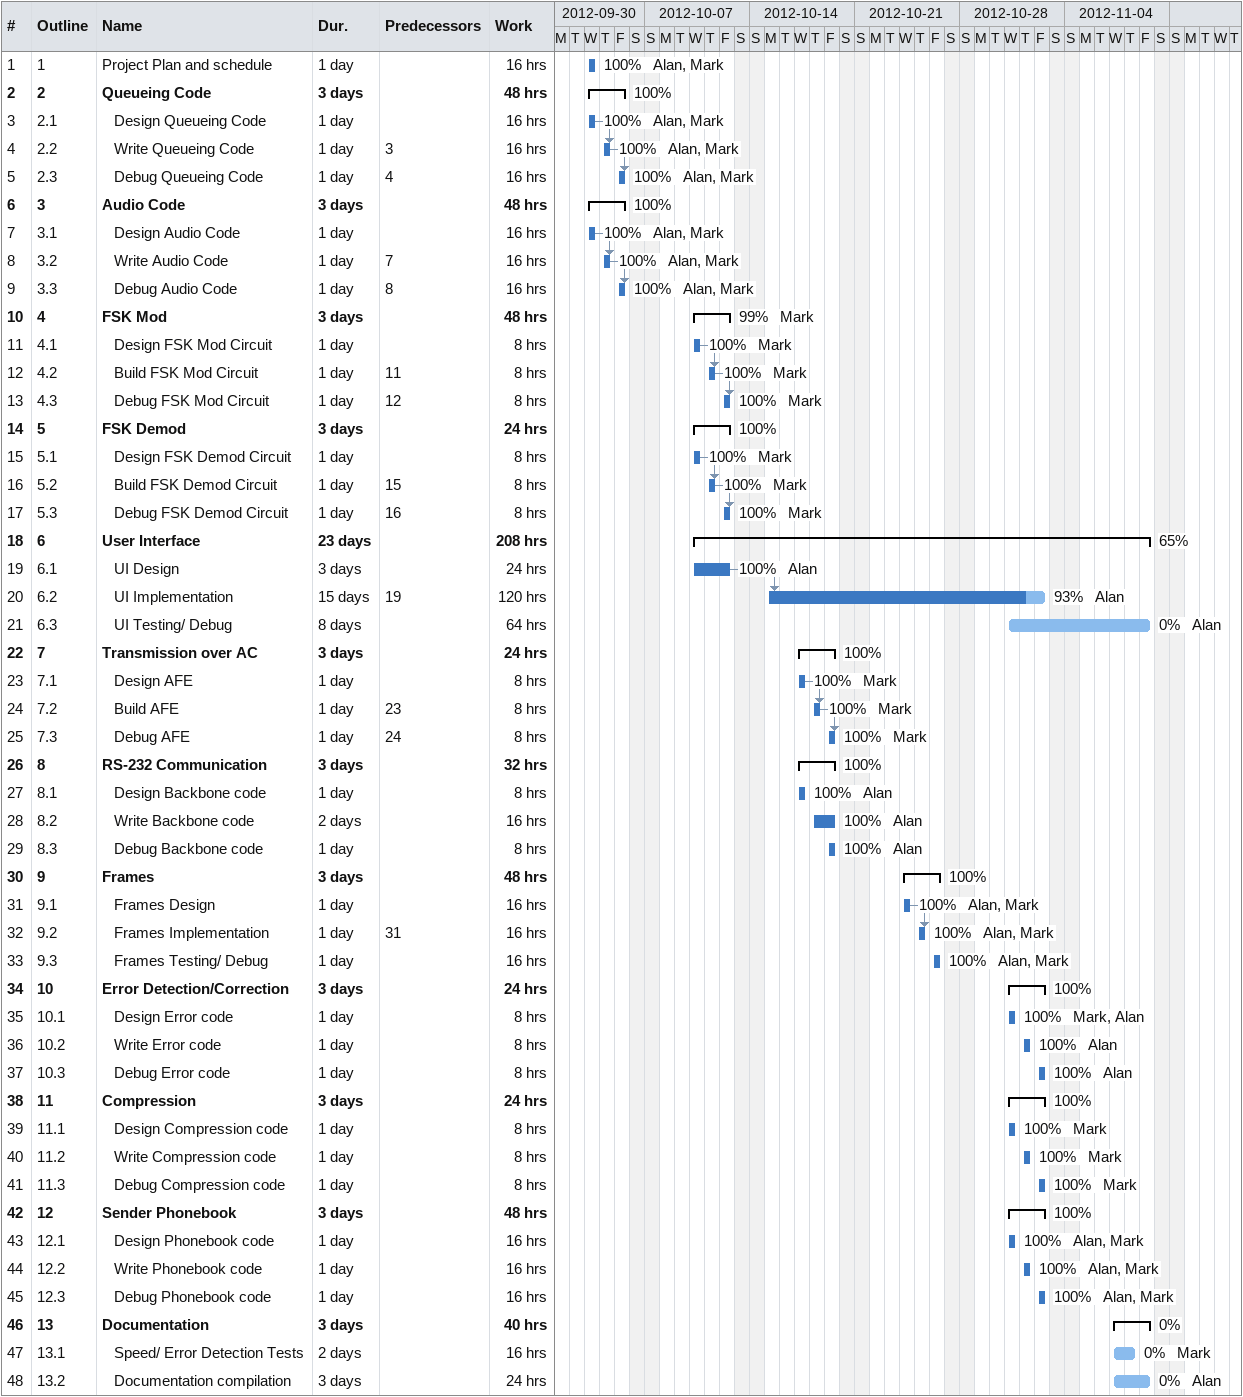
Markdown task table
| ID | WBS | Task | Duration | Start | Finish | Predecessors | Resources | % complete | Work (h) |
|---|---|---|---|---|---|---|---|---|---|
| 1 | 1 | Project Plan and schedule | 1d | 2012-10-03 | 2012-10-03 |  | Alan, Mark | 100 | 16 |
| 2 | 2 | **Queueing Code** | 3d | 2012-10-03 | 2012-10-05 |  |  | 100 | 48 |
| 3 | 2.1 | Design Queueing Code | 1d | 2012-10-03 | 2012-10-03 |  | Alan, Mark | 100 | 16 |
| 4 | 2.2 | Write Queueing Code | 1d | 2012-10-04 | 2012-10-04 | 3 | Alan, Mark | 100 | 16 |
| 5 | 2.3 | Debug Queueing Code | 1d | 2012-10-05 | 2012-10-05 | 4 | Alan, Mark | 100 | 16 |
| 6 | 3 | **Audio Code** | 3d | 2012-10-03 | 2012-10-05 |  |  | 100 | 48 |
| 7 | 3.1 | Design Audio Code | 1d | 2012-10-03 | 2012-10-03 |  | Alan, Mark | 100 | 16 |
| 8 | 3.2 | Write Audio Code | 1d | 2012-10-04 | 2012-10-04 | 7 | Alan, Mark | 100 | 16 |
| 9 | 3.3 | Debug Audio Code | 1d | 2012-10-05 | 2012-10-05 | 8 | Alan, Mark | 100 | 16 |
| 10 | 4 | **FSK Mod** | 3d | 2012-10-10 | 2012-10-12 |  | Mark | 99 | 48 |
| 11 | 4.1 | Design FSK Mod Circuit | 1d | 2012-10-10 | 2012-10-10 |  | Mark | 100 | 8 |
| 12 | 4.2 | Build FSK Mod Circuit | 1d | 2012-10-11 | 2012-10-11 | 11 | Mark | 100 | 8 |
| 13 | 4.3 | Debug FSK Mod Circuit | 1d | 2012-10-12 | 2012-10-12 | 12 | Mark | 100 | 8 |
| 14 | 5 | **FSK Demod** | 3d | 2012-10-10 | 2012-10-12 |  |  | 100 | 24 |
| 15 | 5.1 | Design FSK Demod Circuit | 1d | 2012-10-10 | 2012-10-10 |  | Mark | 100 | 8 |
| 16 | 5.2 | Build FSK Demod Circuit | 1d | 2012-10-11 | 2012-10-11 | 15 | Mark | 100 | 8 |
| 17 | 5.3 | Debug FSK Demod Circuit | 1d | 2012-10-12 | 2012-10-12 | 16 | Mark | 100 | 8 |
| 18 | 6 | **User Interface** | 23d | 2012-10-10 | 2012-11-09 |  |  | 65 | 208 |
| 19 | 6.1 | UI Design | 3d | 2012-10-10 | 2012-10-12 |  | Alan | 100 | 24 |
| 20 | 6.2 | UI Implementation | 15d | 2012-10-15 | 2012-11-02 | 19 | Alan | 93 | 120 |
| 21 | 6.3 | UI Testing/ Debug | 8d | 2012-10-31 | 2012-11-09 |  | Alan | 0 | 64 |
| 22 | 7 | **Transmission over AC** | 3d | 2012-10-17 | 2012-10-19 |  |  | 100 | 24 |
| 23 | 7.1 | Design AFE | 1d | 2012-10-17 | 2012-10-17 |  | Mark | 100 | 8 |
| 24 | 7.2 | Build AFE | 1d | 2012-10-18 | 2012-10-18 | 23 | Mark | 100 | 8 |
| 25 | 7.3 | Debug AFE | 1d | 2012-10-19 | 2012-10-19 | 24 | Mark | 100 | 8 |
| 26 | 8 | **RS-232 Communication** | 3d | 2012-10-17 | 2012-10-19 |  |  | 100 | 32 |
| 27 | 8.1 | Design Backbone code | 1d | 2012-10-17 | 2012-10-17 |  | Alan | 100 | 8 |
| 28 | 8.2 | Write Backbone code | 2d | 2012-10-18 | 2012-10-19 |  | Alan | 100 | 16 |
| 29 | 8.3 | Debug Backbone code | 1d | 2012-10-19 | 2012-10-19 |  | Alan | 100 | 8 |
| 30 | 9 | **Frames** | 3d | 2012-10-24 | 2012-10-26 |  |  | 100 | 48 |
| 31 | 9.1 | Frames Design | 1d | 2012-10-24 | 2012-10-24 |  | Alan, Mark | 100 | 16 |
| 32 | 9.2 | Frames Implementation | 1d | 2012-10-25 | 2012-10-25 | 31 | Alan, Mark | 100 | 16 |
| 33 | 9.3 | Frames Testing/ Debug | 1d | 2012-10-26 | 2012-10-26 |  | Alan, Mark | 100 | 16 |
| 34 | 10 | **Error Detection/Correction** | 3d | 2012-10-31 | 2012-11-02 |  |  | 100 | 24 |
| 35 | 10.1 | Design Error code | 1d | 2012-10-31 | 2012-10-31 |  | Mark, Alan | 100 | 8 |
| 36 | 10.2 | Write Error code | 1d | 2012-11-01 | 2012-11-01 |  | Alan | 100 | 8 |
| 37 | 10.3 | Debug Error code | 1d | 2012-11-02 | 2012-11-02 |  | Alan | 100 | 8 |
| 38 | 11 | **Compression** | 3d | 2012-10-31 | 2012-11-02 |  |  | 100 | 24 |
| 39 | 11.1 | Design Compression code | 1d | 2012-10-31 | 2012-10-31 |  | Mark | 100 | 8 |
| 40 | 11.2 | Write Compression code | 1d | 2012-11-01 | 2012-11-01 |  | Mark | 100 | 8 |
| 41 | 11.3 | Debug Compression code | 1d | 2012-11-02 | 2012-11-02 |  | Mark | 100 | 8 |
| 42 | 12 | **Sender Phonebook** | 3d | 2012-10-31 | 2012-11-02 |  |  | 100 | 48 |
| 43 | 12.1 | Design Phonebook code | 1d | 2012-10-31 | 2012-10-31 |  | Alan, Mark | 100 | 16 |
| 44 | 12.2 | Write Phonebook code | 1d | 2012-11-01 | 2012-11-01 |  | Alan, Mark | 100 | 16 |
| 45 | 12.3 | Debug Phonebook code | 1d | 2012-11-02 | 2012-11-02 |  | Alan, Mark | 100 | 16 |
| 46 | 13 | **Documentation** | 3d | 2012-11-07 | 2012-11-09 |  |  | 0 | 40 |
| 47 | 13.1 | Speed/ Error Detection Tests | 2d | 2012-11-07 | 2012-11-08 |  | Mark | 0 | 16 |
| 48 | 13.2 | Documentation compilation | 3d | 2012-11-07 | 2012-11-09 |  | Alan | 0 | 24 |
